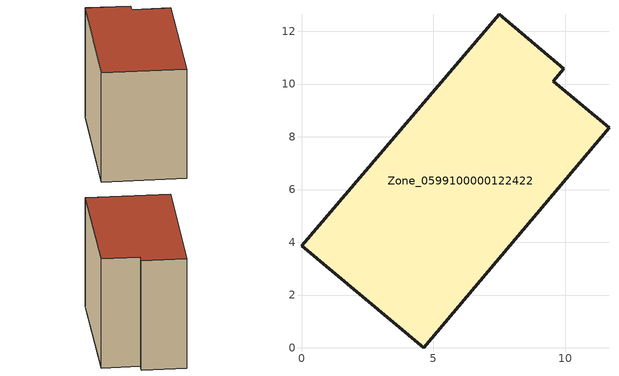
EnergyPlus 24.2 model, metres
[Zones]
Zone_0599100000122422
 floor ground (C_G): 0,3.87 7.49,12.65 9.95,10.59 9.55,10.1 11.66,8.34 4.64,0 z0
 wall outside (C_F): 4.64,0 11.66,8.34 9.55,10.1 9.95,10.59 7.49,12.65 0,3.87 4.64,0 z0:8.33
 roof outside (C_R): 7.49,12.65 0,3.87 4.64,0 11.66,8.34 9.55,10.1 9.95,10.59 z8.33
[BUILDING]
Pand.0599100000122422: North Axis=0; Terrain=City; Loads Convergence Tolerance Value=0.04; Temperature Convergence Tolerance Value=0.4; Solar Distribution=FullExterior; Maximum Number of Warmup Days=25; Minimum Number of Warmup Days=1
[Site:Location]
Rotterdam.The.Hague.AP_ZH_NLD Design_Conditions: Latitude=51.96; Longitude=4.45; Time Zone=1; Elevation=-4.5
[SITE:GROUNDTEMPERATURE:BUILDINGSURFACE]
18, 18, 18, 18, 18, 18, 18, 18, 18, 18, 18, 18
[MATERIAL] Thermal Absorptance=0.9; Solar Absorptance=0.7; Visible Absorptance=0.7
Name | Roughness | Thickness | Conductivity | Density | Specific Heat
G.TI.1946-1964 | MediumSmooth | 0.15 | 1 | 540 | 1210
F.TI.1946-1964 | Rough | 0.3 | 0.857143 | 1920 | 840
R.TI.1946-1964 | MediumRough | 0.2 | 0.277778 | 1500 | 1000
[CONSTRUCTION]
C_G: G.TI.1946-1964
C_F: F.TI.1946-1964
C_R: R.TI.1946-1964
[ZONE]
Zone_0599100000122422: Type=1; Multiplier=1; Ceiling Height=Autocalculate; Volume=Autocalculate; Floor Area=autocalculate; Part of Total Floor Area=Yes
[ZONEINFILTRATION:DESIGNFLOWRATE]
Infil_Zone_0599100000122422: Zone or ZoneList or Space or SpaceList=Zone_0599100000122422; Schedule=AlwaysOn; Design Flow Rate Calculation Method=Flow/Area; Flow Rate per Floor Area=0.003; Constant Term Coefficient=1; Temperature Term Coefficient=0; Velocity Term Coefficient=0; Velocity Squared Term Coefficient=0
[HVACTEMPLATE:ZONE:IDEALLOADSAIRSYSTEM]
Zone_0599100000122422: Maximum Heating Supply Air Temperature=50; Minimum Cooling Supply Air Temperature=13; Maximum Heating Supply Air Humidity Ratio=0.0156; Minimum Cooling Supply Air Humidity Ratio=0.0077; Heating Limit=NoLimit; Cooling Limit=NoLimit; Dehumidification Control Type=ConstantSensibleHeatRatio; Cooling Sensible Heat Ratio=0.7; Dehumidification Setpoint=60; Humidification Control Type=None; Humidification Setpoint=30; Outdoor Air Method=None; Outdoor Air Flow Rate per Person=0.00944; Outdoor Air Flow Rate per Zone Floor Area=0; Outdoor Air Flow Rate per Zone=0; Demand Controlled Ventilation Type=None; Outdoor Air Economizer Type=NoEconomizer; Heat Recovery Type=None; Sensible Heat Recovery Effectiveness=0.7; Latent Heat Recovery Effectiveness=0.65
[ZONECONTROL:THERMOSTAT]
ThermostatControl_Zone_0599100000122422: Zone or ZoneList=Zone_0599100000122422; Control Type Schedule=DualSetpointControlType; Control 1=Thermostat_Zone_0599100000122422; Temperature Difference Between Cutout And Setpoint=0
[THERMOSTATSETPOINT:DUALSETPOINT]
Thermostat_Zone_0599100000122422: Heating Setpoint Temperature Schedule=HeatingSetpoint_Zone_0599100000122422; Cooling Setpoint Temperature Schedule=CoolingSetpoint_Zone_0599100000122422
[SCHEDULE:COMPACT]
HeatingSetpoint_Zone_0599100000122422: Through: 12/31, For: AllDays, Until: 24:00, 21
CoolingSetpoint_Zone_0599100000122422: Through: 12/31, For: AllDays, Until: 24:00, 24
DualSetpointControlType: Through: 12/31, For: AllDays, Until: 24:00, 4
AlwaysOn: Through: 12/31, For: AllDays, Until: 24:00, 1
